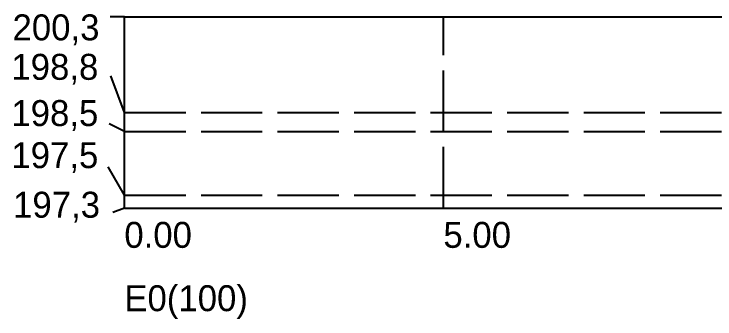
# Model space of a CAD drawing. Header units: metres. Extents: x 248.2 to 317, y 135.1 to 155.7.
# Drawn here: x 253.35 to 264.34, y 150.07 to 154.86 of the extents above; entities that cross this region are included whole.
import ezdxf

# ---------------------------------------------------------------- set-up
doc = ezdxf.new("R2010")
doc.units = ezdxf.units.M
doc.header["$LTSCALE"] = 0.001
doc.linetypes.add('ACAD_ISO02W100', pattern=[15, 12, -3])
for name, color, linetype in [('LINHA TRACEJADA', 8, 'ACAD_ISO02W100'), ('TEXTO', 6, 'Continuous'), ('TRAÇADO', 6, 'Continuous')]:
    doc.layers.add(name, color=color, linetype=linetype)

msp = doc.modelspace()

# ---------------------------------------------------------------- linework, layer by layer
for p, q in [((255.0806, 151.8137), (255.0806, 154.8137)), ((255.0806, 154.8137), (315.0806, 154.8137)), ((255.0806, 151.8137), (315.0806, 151.8137))]:
    msp.add_line(p, q)
at = {"layer": 'LINHA TRACEJADA', "linetype": 'ACAD_ISO02W100', "ltscale": 80}
for p, q in [((260.0806, 151.8137), (260.0806, 154.8137)), ((255.0806, 153.3137), (315.0806, 153.3137)), ((255.0806, 153.0137), (315.0806, 153.0137)), ((255.0806, 152.0137), (315.0806, 152.0137))]:
    msp.add_line(p, q, dxfattribs=at)
at = {"layer": 'TEXTO', "ltscale": 80}
for p, q in [((255.0806, 154.8137), (254.8567, 154.8137)), ((255.0806, 153.3137), (254.8656, 153.8876)), ((255.0806, 153.0137), (254.8369, 153.1379)), ((255.0806, 152.0137), (254.8216, 152.4623)), ((255.0806, 151.8137), (254.8941, 151.7458))]:
    msp.add_line(p, q, dxfattribs=at)
at = {"layer": 'TRAÇADO', "ltscale": 80}
msp.add_line((255.0806, 154.8137), (275.0806, 154.8137), dxfattribs=at)

# ---------------------------------------------------------------- texts
at = {"insert": (255.0768, 150.6022), "char_height": 0.40746, "attachment_point": 1}
msp.add_mtext_dynamic_manual_height_columns('E0(100)', width=0.497902, gutter_width=2.0373, heights=[0], dxfattribs=at)
at = {"layer": 'TEXTO', "char_height": 0.40746, "attachment_point": 1}
for s, insert in [('200,3', (253.3235, 154.8539)), ('198,8', (253.3055, 154.2344)), ('198,5', (253.3055, 153.5083)), ('197,5', (253.3055, 152.8477)), ('197,3', (253.3322, 152.0699)), ('0.00', (255.0771, 151.5967)), ('5.00', (260.0806, 151.5967))]:
    msp.add_mtext_dynamic_manual_height_columns(s, width=0.497902, gutter_width=2.0373, heights=[0], dxfattribs=dict(at, insert=insert))

doc.saveas('drawing.dxf')
